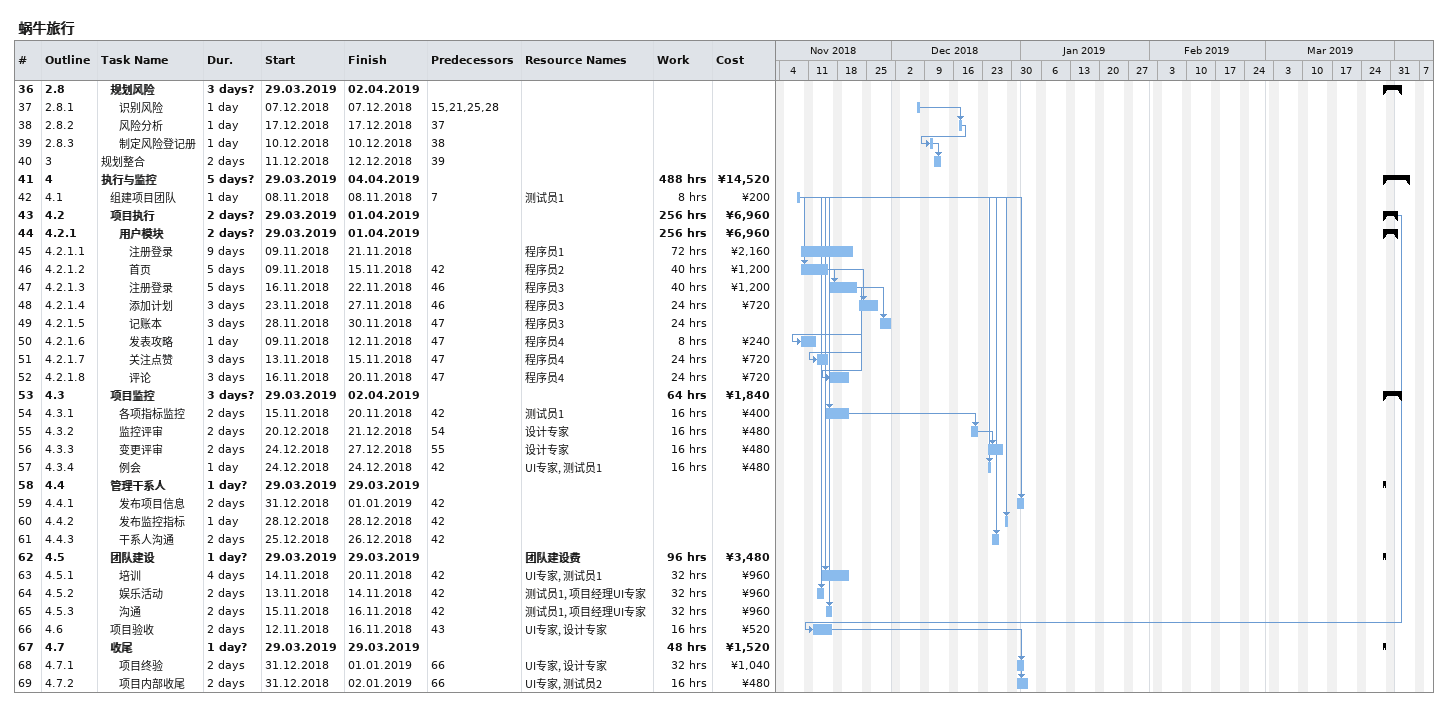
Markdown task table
蜗牛旅行

| ID | WBS | Task | Duration | Start | Finish | Predecessors | Resources | Work (h) | Cost (¥) |
|---|---|---|---|---|---|---|---|---|---|
| 36 | 2.8 | **规划风险** | 3d? | 2019-03-29 | 2019-04-02 |  |  |  |  |
| 37 | 2.8.1 | 识别风险 | 1d | 2018-12-07 | 2018-12-07 | 15, 21, 25, 28 |  |  |  |
| 38 | 2.8.2 | 风险分析 | 1d | 2018-12-17 | 2018-12-17 | 37 |  |  |  |
| 39 | 2.8.3 | 制定风险登记册 | 1d | 2018-12-10 | 2018-12-10 | 38 |  |  |  |
| 40 | 3 | 规划整合 | 2d | 2018-12-11 | 2018-12-12 | 39 |  |  |  |
| 41 | 4 | **执行与监控** | 5d? | 2019-03-29 | 2019-04-04 |  |  | 488 | 14520 |
| 42 | 4.1 | 组建项目团队 | 1d | 2018-11-08 | 2018-11-08 | 7 | 测试员1 | 8 | 200 |
| 43 | 4.2 | **项目执行** | 2d? | 2019-03-29 | 2019-04-01 |  |  | 256 | 6960 |
| 44 | 4.2.1 | **用户模块** | 2d? | 2019-03-29 | 2019-04-01 |  |  | 256 | 6960 |
| 45 | 4.2.1.1 | 注册登录 | 9d | 2018-11-09 | 2018-11-21 |  | 程序员1 | 72 | 2160 |
| 46 | 4.2.1.2 | 首页 | 5d | 2018-11-09 | 2018-11-15 | 42 | 程序员2 | 40 | 1200 |
| 47 | 4.2.1.3 | 注册登录 | 5d | 2018-11-16 | 2018-11-22 | 46 | 程序员3 | 40 | 1200 |
| 48 | 4.2.1.4 | 添加计划 | 3d | 2018-11-23 | 2018-11-27 | 46 | 程序员3 | 24 | 720 |
| 49 | 4.2.1.5 | 记账本 | 3d | 2018-11-28 | 2018-11-30 | 47 | 程序员3 | 24 |  |
| 50 | 4.2.1.6 | 发表攻略 | 1d | 2018-11-09 | 2018-11-12 | 47 | 程序员4 | 8 | 240 |
| 51 | 4.2.1.7 | 关注点赞 | 3d | 2018-11-13 | 2018-11-15 | 47 | 程序员4 | 24 | 720 |
| 52 | 4.2.1.8 | 评论 | 3d | 2018-11-16 | 2018-11-20 | 47 | 程序员4 | 24 | 720 |
| 53 | 4.3 | **项目监控** | 3d? | 2019-03-29 | 2019-04-02 |  |  | 64 | 1840 |
| 54 | 4.3.1 | 各项指标监控 | 2d | 2018-11-15 | 2018-11-20 | 42 | 测试员1 | 16 | 400 |
| 55 | 4.3.2 | 监控评审 | 2d | 2018-12-20 | 2018-12-21 | 54 | 设计专家 | 16 | 480 |
| 56 | 4.3.3 | 变更评审 | 2d | 2018-12-24 | 2018-12-27 | 55 | 设计专家 | 16 | 480 |
| 57 | 4.3.4 | 例会 | 1d | 2018-12-24 | 2018-12-24 | 42 | UI专家, 测试员1 | 16 | 480 |
| 58 | 4.4 | **管理干系人** | 1d? | 2019-03-29 | 2019-03-29 |  |  |  |  |
| 59 | 4.4.1 | 发布项目信息 | 2d | 2018-12-31 | 2019-01-01 | 42 |  |  |  |
| 60 | 4.4.2 | 发布监控指标 | 1d | 2018-12-28 | 2018-12-28 | 42 |  |  |  |
| 61 | 4.4.3 | 干系人沟通 | 2d | 2018-12-25 | 2018-12-26 | 42 |  |  |  |
| 62 | 4.5 | **团队建设** | 1d? | 2019-03-29 | 2019-03-29 |  | 团队建设费 | 96 | 3480 |
| 63 | 4.5.1 | 培训 | 4d | 2018-11-14 | 2018-11-20 | 42 | UI专家, 测试员1 | 32 | 960 |
| 64 | 4.5.2 | 娱乐活动 | 2d | 2018-11-13 | 2018-11-14 | 42 | 测试员1, 项目经理UI专家 | 32 | 960 |
| 65 | 4.5.3 | 沟通 | 2d | 2018-11-15 | 2018-11-16 | 42 | 测试员1, 项目经理UI专家 | 32 | 960 |
| 66 | 4.6 | 项目验收 | 2d | 2018-11-12 | 2018-11-16 | 43 | UI专家, 设计专家 | 16 | 520 |
| 67 | 4.7 | **收尾** | 1d? | 2019-03-29 | 2019-03-29 |  |  | 48 | 1520 |
| 68 | 4.7.1 | 项目终验 | 2d | 2018-12-31 | 2019-01-01 | 66 | UI专家, 设计专家 | 32 | 1040 |
| 69 | 4.7.2 | 项目内部收尾 | 2d | 2018-12-31 | 2019-01-02 | 66 | UI专家, 测试员2 | 16 | 480 |
